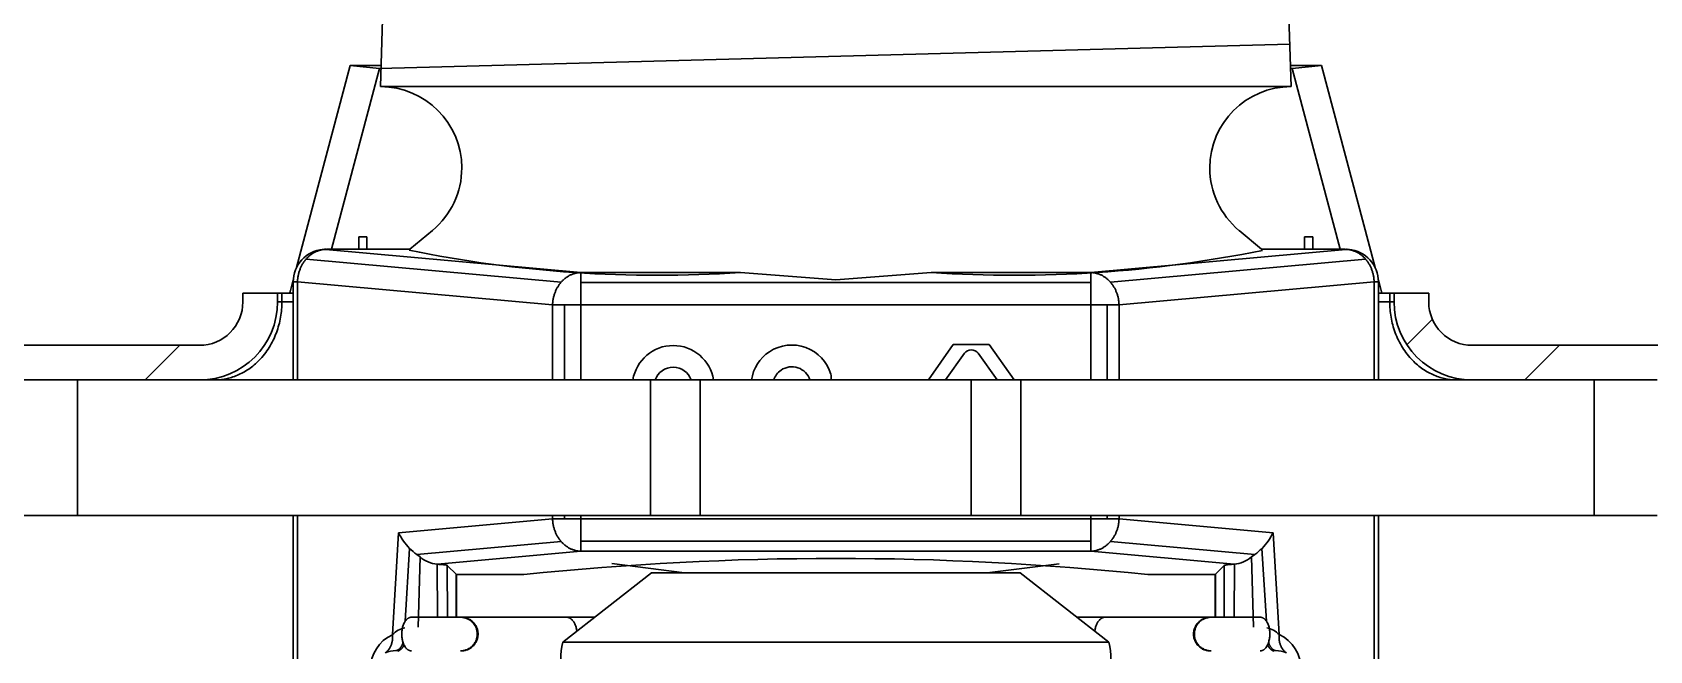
# Model space of a CAD drawing. Header units: centimetres. Extents: x 394264 to 551709, y 50011 to 59011.
# Drawn here: x 545195.2 to 545258.6, y 51711.9 to 51736.2 of the extents above; entities that cross this region are included whole.
import ezdxf

# ---------------------------------------------------------------- set-up
doc = ezdxf.new("R2010")
doc.units = ezdxf.units.CM
doc.layers.add('0-KRCN-YNG-DETAY-ÇERÇEVE', color=71, linetype='Continuous', lineweight=40)
doc.layers.add('T-DETAY', color=9, linetype='Continuous', lineweight=30)

# ---------------------------------------------------------------- blocks, each defined once
blk = doc.blocks.new('G$C7454597B')
at = {"layer": 'T-DETAY'}
for p, q in [((299.326, -787.689, 69118.556), (299.459, -783.427, 69118.556)), ((317.057, -783.427, 69118.556), (317.189, -787.689, 69118.556)), ((299.309, -787.334, 69118.556), (317.163, -786.854, 69118.556)), ((297.68, -791.234, 69118.556), (298.733, -787.276, 69118.556)), ((298.366, -790.879, 69118.556), (299.309, -787.334, 69118.556)), ((298.733, -787.276, 69118.556), (299.339, -787.276, 69118.556)), ((298.733, -787.276, 69118.556), (299.309, -787.334, 69118.556)), ((299.309, -787.334, 69118.556), (299.338, -787.334, 69118.556)), ((317.177, -787.276, 69118.556), (317.783, -787.276, 69118.556)), ((317.178, -787.334, 69118.556), (317.207, -787.334, 69118.556)), ((317.207, -787.334, 69118.556), (317.783, -787.276, 69118.556)), ((317.207, -787.334, 69118.556), (318.15, -790.879, 69118.556)), ((317.783, -787.276, 69118.556), (318.836, -791.234, 69118.556)), ((299.326, -787.689, 69118.556), (317.189, -787.689, 69118.556)), ((299.905, -790.879, 69118.556), (300.349, -790.508, 69118.556)), ((316.167, -790.508, 69118.556), (316.611, -790.879, 69118.556)), ((298.194, -790.882, 69118.556), (298.271, -790.879, 69118.556)), ((298.252, -790.881, 69118.556), (298.271, -790.879, 69118.556)), ((298.252, -790.881, 69118.556), (303.255, -791.335, 69118.556)), ((298.271, -790.879, 69118.556), (299.905, -790.879, 69118.556)), ((298.901, -790.879, 69118.556), (298.901, -790.636, 69118.556)), ((298.901, -790.636, 69118.556), (299.061, -790.636, 69118.556)), ((299.061, -790.879, 69118.556), (299.061, -790.636, 69118.556)), ((299.061, -790.636, 69118.556), (299.061, -790.636, 69118.556)), ((299.061, -790.879, 69118.556), (299.061, -790.636, 69118.556)), ((313.261, -791.335, 69118.556), (318.264, -790.881, 69118.556)), ((316.611, -790.879, 69118.556), (318.245, -790.879, 69118.556)), ((317.455, -790.879, 69118.556), (317.455, -790.636, 69118.556)), ((317.455, -790.879, 69118.556), (317.455, -790.636, 69118.556)), ((317.455, -790.636, 69118.556), (317.455, -790.636, 69118.556)), ((317.455, -790.636, 69118.556), (317.615, -790.636, 69118.556)), ((317.615, -790.879, 69118.556), (317.615, -790.636, 69118.556)), ((318.245, -790.879, 69118.556), (318.322, -790.882, 69118.556)), ((318.245, -790.879, 69118.556), (318.264, -790.881, 69118.556)), ((318.278, -790.88, 69118.556), (318.322, -790.882, 69118.556)), ((297.866, -791.073, 69118.556), (302.869, -791.527, 69118.556)), ((313.647, -791.527, 69118.556), (318.65, -791.073, 69118.556)), ((297.56, -791.685, 69118.556), (297.615, -791.479, 69118.556)), ((297.614, -793.443, 69118.556), (297.614, -791.518, 69118.556)), ((297.614, -791.518, 69118.556), (297.699, -791.518, 69118.556)), ((297.699, -791.518, 69118.556), (302.702, -791.972, 69118.556)), ((297.699, -793.443, 69118.556), (297.699, -791.518, 69118.556)), ((303.255, -791.335, 69118.556), (306.386, -791.335, 69118.556)), ((303.255, -791.533, 69118.556), (303.255, -791.335, 69118.556)), ((303.255, -791.533, 69118.556), (313.261, -791.533, 69118.556)), ((303.255, -791.972, 69118.556), (303.255, -791.533, 69118.556)), ((306.386, -791.335, 69118.556), (308.258, -791.482, 69118.556)), ((308.258, -791.482, 69118.556), (310.13, -791.335, 69118.556)), ((310.13, -791.335, 69118.556), (313.261, -791.335, 69118.556)), ((313.261, -791.533, 69118.556), (313.261, -791.335, 69118.556)), ((313.261, -791.972, 69118.556), (313.261, -791.533, 69118.556)), ((313.814, -791.972, 69118.556), (318.817, -791.518, 69118.556)), ((318.817, -791.518, 69118.556), (318.902, -791.518, 69118.556)), ((318.817, -793.443, 69118.556), (318.817, -791.518, 69118.556)), ((318.901, -791.479, 69118.556), (318.956, -791.685, 69118.556)), ((318.902, -793.443, 69118.556), (318.902, -791.518, 69118.556)), ((296.626, -791.912, 69118.556), (296.626, -791.742, 69118.556)), ((296.626, -791.742, 69118.556), (297.307, -791.742, 69118.556)), ((297.307, -791.742, 69118.556), (297.392, -791.742, 69118.556)), ((297.307, -791.912, 69118.556), (297.307, -791.742, 69118.556)), ((297.392, -791.912, 69118.556), (297.392, -791.742, 69118.556)), ((297.392, -791.742, 69118.556), (297.614, -791.742, 69118.556)), ((318.902, -791.742, 69118.556), (319.124, -791.742, 69118.556)), ((319.124, -791.742, 69118.556), (319.209, -791.742, 69118.556)), ((319.124, -791.912, 69118.556), (319.124, -791.742, 69118.556)), ((319.209, -791.742, 69118.556), (319.89, -791.742, 69118.556)), ((319.209, -791.912, 69118.556), (319.209, -791.742, 69118.556)), ((319.89, -791.912, 69118.556), (319.89, -791.742, 69118.556)), ((297.307, -791.912, 69118.556), (297.392, -791.912, 69118.556)), ((297.392, -791.912, 69118.556), (297.614, -791.912, 69118.556)), ((302.702, -791.972, 69118.556), (302.936, -791.972, 69118.556)), ((302.702, -793.443, 69118.556), (302.702, -791.972, 69118.556)), ((302.936, -791.972, 69118.556), (303.255, -791.972, 69118.556)), ((302.936, -793.443, 69118.556), (302.936, -791.972, 69118.556)), ((303.255, -791.972, 69118.556), (313.261, -791.972, 69118.556)), ((303.255, -793.443, 69118.556), (303.255, -791.972, 69118.556)), ((313.261, -791.972, 69118.556), (313.58, -791.972, 69118.556)), ((313.261, -793.443, 69118.556), (313.261, -791.972, 69118.556)), ((313.58, -791.972, 69118.556), (313.814, -791.972, 69118.556)), ((313.58, -793.443, 69118.556), (313.58, -791.972, 69118.556)), ((313.814, -793.443, 69118.556), (313.814, -791.972, 69118.556)), ((318.902, -791.912, 69118.556), (319.124, -791.912, 69118.556)), ((319.124, -791.912, 69118.556), (319.209, -791.912, 69118.556)), ((319.459, -792.751, 69118.556), (319.96, -792.251, 69118.556)), ((286.078, -792.763, 69118.556), (295.776, -792.763, 69118.556)), ((294.708, -793.443, 69118.556), (295.389, -792.763, 69118.556)), ((310.073, -793.443, 69118.556), (310.562, -792.745, 69118.556)), ((310.562, -792.745, 69118.556), (311.268, -792.745, 69118.556)), ((311.268, -792.745, 69118.556), (311.757, -793.443, 69118.556)), ((320.74, -792.763, 69118.556), (330.438, -792.763, 69118.556)), ((321.775, -793.443, 69118.556), (322.455, -792.763, 69118.556)), ((310.41, -793.443, 69118.556), (310.78, -792.915, 69118.556)), ((311.05, -792.915, 69118.556), (311.42, -793.443, 69118.556)), ((292.144, -793.443, 69118.556), (293.384, -793.443, 69118.556)), ((293.384, -796.102, 69118.556), (293.384, -793.443, 69118.556)), ((293.384, -793.443, 69118.556), (304.626, -793.443, 69118.556)), ((304.626, -796.102, 69118.556), (304.626, -793.443, 69118.556)), ((304.626, -793.443, 69118.556), (305.6, -793.443, 69118.556)), ((305.6, -793.443, 69118.556), (310.916, -793.443, 69118.556)), ((305.6, -796.102, 69118.556), (305.6, -793.443, 69118.556)), ((310.916, -796.102, 69118.556), (310.916, -793.443, 69118.556)), ((310.916, -793.443, 69118.556), (311.889, -793.443, 69118.556)), ((311.889, -796.102, 69118.556), (311.889, -793.443, 69118.556)), ((311.889, -793.443, 69118.556), (323.132, -793.443, 69118.556)), ((323.132, -796.102, 69118.556), (323.132, -793.443, 69118.556)), ((323.132, -793.443, 69118.556), (324.372, -793.443, 69118.556)), ((292.144, -796.102, 69118.556), (293.384, -796.102, 69118.556)), ((293.384, -796.102, 69118.556), (304.626, -796.102, 69118.556)), ((297.614, -810.168, 69118.556), (297.614, -796.102, 69118.556)), ((297.699, -810.202, 69118.556), (297.699, -796.102, 69118.556)), ((299.681, -796.44, 69118.556), (302.702, -796.165, 69118.556)), ((302.702, -796.165, 69118.556), (302.702, -796.102, 69118.556)), ((302.702, -796.165, 69118.556), (302.936, -796.165, 69118.556)), ((302.936, -796.165, 69118.556), (302.936, -796.102, 69118.556)), ((302.936, -796.165, 69118.556), (303.255, -796.165, 69118.556)), ((303.255, -796.165, 69118.556), (303.255, -796.102, 69118.556)), ((303.255, -796.605, 69118.556), (303.255, -796.165, 69118.556)), ((303.255, -796.165, 69118.556), (313.261, -796.165, 69118.556)), ((304.626, -796.102, 69118.556), (305.6, -796.102, 69118.556)), ((305.6, -796.102, 69118.556), (310.916, -796.102, 69118.556)), ((310.916, -796.102, 69118.556), (311.889, -796.102, 69118.556)), ((311.889, -796.102, 69118.556), (323.132, -796.102, 69118.556)), ((313.261, -796.165, 69118.556), (313.261, -796.102, 69118.556)), ((313.261, -796.605, 69118.556), (313.261, -796.165, 69118.556)), ((313.261, -796.165, 69118.556), (313.58, -796.165, 69118.556)), ((313.58, -796.165, 69118.556), (313.58, -796.102, 69118.556)), ((313.58, -796.165, 69118.556), (313.814, -796.165, 69118.556)), ((313.814, -796.165, 69118.556), (313.814, -796.102, 69118.556)), ((313.814, -796.165, 69118.556), (316.835, -796.44, 69118.556)), ((318.817, -810.202, 69118.556), (318.817, -796.102, 69118.556)), ((318.902, -810.168, 69118.556), (318.902, -796.102, 69118.556)), ((323.132, -796.102, 69118.556), (324.372, -796.102, 69118.556)), ((299.559, -798.439, 69118.556), (299.681, -796.44, 69118.556)), ((300.036, -796.867, 69118.556), (302.869, -796.61, 69118.556)), ((303.255, -796.803, 69118.556), (303.255, -796.605, 69118.556)), ((303.255, -796.605, 69118.556), (313.261, -796.605, 69118.556)), ((313.261, -796.803, 69118.556), (313.261, -796.605, 69118.556)), ((313.647, -796.61, 69118.556), (316.48, -796.867, 69118.556)), ((316.835, -796.44, 69118.556), (316.957, -798.439, 69118.556)), ((299.811, -798.176, 69118.556), (299.898, -796.747, 69118.556)), ((300.036, -796.867, 69118.556), (300.103, -796.914, 69118.556)), ((300.066, -798.292, 69118.556), (300.103, -796.914, 69118.556)), ((300.443, -797.058, 69118.556), (303.255, -796.803, 69118.556)), ((303.255, -796.803, 69118.556), (313.261, -796.803, 69118.556)), ((313.261, -796.803, 69118.556), (316.073, -797.058, 69118.556)), ((316.412, -796.914, 69118.556), (316.48, -796.867, 69118.556)), ((316.412, -796.914, 69118.556), (316.45, -798.29, 69118.556)), ((316.618, -796.747, 69118.556), (316.705, -798.176, 69118.556)), ((300.444, -798.098, 69118.556), (300.439, -797.058, 69118.556)), ((300.637, -797.08, 69118.556), (300.815, -797.258, 69118.556)), ((300.643, -798.098, 69118.556), (300.637, -797.08, 69118.556)), ((300.812, -798.098, 69118.556), (300.812, -797.258, 69118.556)), ((300.812, -797.258, 69118.556), (300.813, -797.258, 69118.556)), ((300.813, -797.258, 69118.556), (300.814, -797.258, 69118.556)), ((300.813, -798.098, 69118.556), (300.813, -797.258, 69118.556)), ((300.814, -797.258, 69118.556), (300.815, -797.258, 69118.556)), ((300.814, -798.098, 69118.556), (300.814, -797.258, 69118.556)), ((300.815, -798.098, 69118.556), (300.815, -797.258, 69118.556)), ((300.815, -797.258, 69118.556), (302.139, -797.258, 69118.556)), ((302.901, -798.588, 69118.556), (304.643, -797.227, 69118.556)), ((303.867, -797.046, 69118.556), (305.289, -797.227, 69118.556)), ((304.643, -797.227, 69118.556), (311.873, -797.227, 69118.556)), ((311.227, -797.227, 69118.556), (312.638, -797.048, 69118.556)), ((311.873, -797.227, 69118.556), (313.615, -798.588, 69118.556)), ((314.377, -797.258, 69118.556), (315.701, -797.258, 69118.556)), ((315.701, -797.258, 69118.556), (315.879, -797.08, 69118.556)), ((315.701, -797.258, 69118.556), (315.702, -797.258, 69118.556)), ((315.701, -798.098, 69118.556), (315.701, -797.258, 69118.556)), ((315.702, -797.258, 69118.556), (315.703, -797.258, 69118.556)), ((315.702, -798.098, 69118.556), (315.702, -797.258, 69118.556)), ((315.703, -797.258, 69118.556), (315.704, -797.258, 69118.556)), ((315.703, -798.098, 69118.556), (315.703, -797.258, 69118.556)), ((315.704, -798.098, 69118.556), (315.704, -797.258, 69118.556)), ((315.873, -798.098, 69118.556), (315.879, -797.08, 69118.556)), ((316.071, -798.098, 69118.556), (316.077, -797.058, 69118.556)), ((299.932, -798.098, 69118.556), (300.895, -798.098, 69118.556)), ((300.895, -798.098, 69118.556), (300.911, -798.098, 69118.556)), ((300.911, -798.098, 69118.556), (302.972, -798.098, 69118.556)), ((302.972, -798.098, 69118.556), (303.527, -798.098, 69118.556)), ((312.989, -798.098, 69118.556), (313.544, -798.098, 69118.556)), ((313.544, -798.098, 69118.556), (315.605, -798.098, 69118.556)), ((315.605, -798.098, 69118.556), (315.621, -798.098, 69118.556)), ((315.62, -798.098, 69118.556), (316.583, -798.098, 69118.556)), ((299.672, -798.753, 69118.556), (299.688, -798.768, 69118.556)), ((302.901, -798.588, 69118.556), (313.615, -798.588, 69118.556)), ((316.828, -798.768, 69118.556), (316.843, -798.753, 69118.556))]:
    blk.add_line(p, q, dxfattribs=at)
for centre, radius, start, end in [((299.326, -789.284, 69118.556), 1.595, 0, 90), ((317.189, -789.284, 69118.556), 1.595, 90, 180), ((299.326, -789.284, 69118.556), 1.595, 309.8886, 0), ((317.189, -789.284, 69118.556), 1.595, 180, 230.1114), ((298.252, -791.518, 69118.556), 0.638, 95.1867, 180), ((298.237, -791.359, 69118.556), 0.479, 89.3932, 90.6716), ((298.237, -791.36, 69118.556), 0.48, 88.2716, 89.3932), ((304.757, -766.958, 69118.556), 24.431, 258.5072, 273.8217), ((311.756, -766.825, 69118.556), 24.564, 266.2036, 281.4359), ((318.279, -791.36, 69118.556), 0.479, 89.97, 91.7284), ((318.264, -791.518, 69118.556), 0.638, 0, 84.8133), ((295.776, -791.912, 69118.556), 0.851, 270, 0), ((295.776, -791.912, 69118.556), 1.531, 270, 0), ((320.74, -791.912, 69118.556), 1.531, 180, 270), ((320.74, -791.912, 69118.556), 0.851, 180, 270), ((305.068, -793.567, 69118.556), 0.8, 90, 171.1135), ((305.068, -793.567, 69118.556), 0.8, 8.8865, 90), ((307.395, -793.557, 69118.556), 0.799, 16.481, 123.2295), ((307.395, -793.557, 69118.556), 0.799, 123.2295, 171.8153), ((310.915, -793.038, 69118.556), 0.183, 90, 137.8283), ((310.915, -793.038, 69118.556), 0.183, 42.1717, 90), ((305.068, -793.567, 69118.556), 0.374, 19.2701, 160.7299), ((307.395, -793.557, 69118.556), 0.373, 124.3825, 162.2662), ((307.395, -793.557, 69118.556), 0.373, 17.7338, 124.3825), ((307.957, -793.391, 69118.556), 0.213, 345.6987, 16.481), ((300.682, -795.963, 69118.556), 1.109, 205.4621, 224.9803), ((315.834, -795.963, 69118.556), 1.109, 315.0197, 334.5379), ((300.759, -795.898, 69118.556), 1.209, 224.5769, 233.2676), ((300.507, -796.433, 69118.556), 0.629, 230, 263.9119), ((316.009, -796.435, 69118.556), 0.627, 276.0344, 310.0538), ((315.757, -795.898, 69118.556), 1.209, 306.7324, 315.4231), ((308.258, -856.498, 69118.556), 59.554, 84.10261, 95.89739), ((299.877, -799.117, 69118.556), 0.748, 115.1392, 179.9184), ((299.909, -798.784, 69118.556), 0.491, 102.4418, 135.3728), ((316.608, -798.781, 69118.556), 0.488, 44.534, 77.6514), ((316.639, -799.116, 69118.556), 0.748, 0.0387, 64.9038), ((299.656, -799.408, 69118.556), 0.656, 92.24, 111.105), ((299.645, -799.301, 69118.556), 0.549, 87.1366, 91.5673), ((304.456, -798.942, 69118.556), 1.595, 167.1612, 216.2369), ((312.06, -798.942, 69118.556), 1.595, 323.7631, 12.8388), ((316.871, -799.301, 69118.556), 0.549, 88.4327, 92.8634), ((316.86, -799.408, 69118.556), 0.656, 68.895, 87.76)]:
    blk.add_arc(centre, radius, start, end, dxfattribs=at)
for points, weights in [([(298.252, -790.881, 69118.556), (298.027, -790.887, 69118.556), (297.866, -791.073, 69118.556)], [1, 0.926363538976, 1]), ([(318.65, -791.073, 69118.556), (318.489, -790.887, 69118.556), (318.264, -790.881, 69118.556)], [1, 0.926363538977, 1]), ([(297.866, -791.073, 69118.556), (297.705, -791.259, 69118.556), (297.699, -791.518, 69118.556)], [1, 0.926363538978, 1]), ([(318.817, -791.518, 69118.556), (318.811, -791.259, 69118.556), (318.65, -791.073, 69118.556)], [1, 0.926363538975, 1]), ([(302.869, -791.527, 69118.556), (302.708, -791.713, 69118.556), (302.702, -791.972, 69118.556)], [1, 0.926363538977, 1]), ([(303.255, -791.335, 69118.556), (303.03, -791.341, 69118.556), (302.869, -791.527, 69118.556)], [1, 0.926363538976, 1]), ([(313.647, -791.527, 69118.556), (313.486, -791.341, 69118.556), (313.261, -791.335, 69118.556)], [1, 0.926363538976, 1]), ([(313.814, -791.972, 69118.556), (313.808, -791.713, 69118.556), (313.647, -791.527, 69118.556)], [1, 0.926363538977, 1]), ([(297.56, -791.685, 69118.556), (297.553, -791.713, 69118.556), (297.547, -791.742, 69118.556)], [1, 0.999113559455, 1]), ([(318.969, -791.742, 69118.556), (318.963, -791.713, 69118.556), (318.956, -791.685, 69118.556)], [1, 0.999113559425, 1]), ([(296.066, -793.443, 69118.556), (297.392, -793.443, 69118.556), (297.392, -791.912, 69118.556)], [1, 0.707106781187, 1]), ([(319.124, -791.912, 69118.556), (319.124, -793.443, 69118.556), (320.45, -793.443, 69118.556)], [1, 0.707106781187, 1]), ([(302.702, -796.165, 69118.556), (302.708, -796.425, 69118.556), (302.869, -796.61, 69118.556)], [1, 0.926363538976, 1]), ([(313.647, -796.61, 69118.556), (313.808, -796.425, 69118.556), (313.814, -796.165, 69118.556)], [1, 0.926363538975, 1]), ([(302.869, -796.61, 69118.556), (303.03, -796.796, 69118.556), (303.255, -796.803, 69118.556)], [1, 0.926363538976, 1]), ([(313.261, -796.803, 69118.556), (313.486, -796.796, 69118.556), (313.647, -796.61, 69118.556)], [1, 0.926363538977, 1]), ([(300.637, -797.08, 69118.556), (300.624, -797.067, 69118.556), (300.441, -797.058, 69118.556)], [1, 0.929580792617, 1]), ([(303.178, -798.371, 69118.556), (303.148, -798.098, 69118.556), (302.972, -798.098, 69118.556)], [1, 0.765698216325, 1]), ([(313.544, -798.098, 69118.556), (313.368, -798.098, 69118.556), (313.338, -798.371, 69118.556)], [1, 0.765698216326, 1]), ([(299.42, -798.796, 69118.556), (299.588, -798.677, 69118.556), (299.559, -798.439, 69118.556)], [1, 0.866462864522, 1]), ([(316.957, -798.439, 69118.556), (316.927, -798.677, 69118.556), (317.096, -798.796, 69118.556)], [1, 0.866462864522, 1]), ([(299.63, -798.753, 69118.556), (299.72, -798.736, 69118.556), (299.77, -798.595, 69118.556)], [1, 0.920932086744, 1]), ([(299.672, -798.753, 69118.556), (299.738, -798.746, 69118.556), (299.788, -798.641, 69118.556)], [1, 0.939584793854, 1]), ([(316.727, -798.641, 69118.556), (316.778, -798.746, 69118.556), (316.843, -798.753, 69118.556)], [1, 0.939584793871, 1]), ([(316.746, -798.595, 69118.556), (316.796, -798.736, 69118.556), (316.886, -798.753, 69118.556)], [1, 0.920932086717, 1])]:
    blk.add_rational_spline(points, weights, degree=2, dxfattribs=at)
for points in [[(298.194, -790.882, 69118.556), (298.213, -790.881, 69118.556), (298.232, -790.88, 69118.556)], [(318.284, -790.88, 69118.556), (318.303, -790.881, 69118.556), (318.322, -790.882, 69118.556)], [(299.933, -798.098, 69118.556), (299.933, -798.098, 69118.556), (299.933, -798.098, 69118.556)], [(300.894, -798.098, 69118.556), (300.895, -798.098, 69118.556), (300.894, -798.098, 69118.556)], [(315.621, -798.098, 69118.556), (315.621, -798.098, 69118.556), (315.621, -798.098, 69118.556)], [(316.583, -798.098, 69118.556), (316.583, -798.098, 69118.556), (316.583, -798.098, 69118.556)]]:
    blk.add_open_spline(points, degree=2, dxfattribs=at)
blk.add_open_spline([(316.075, -797.058, 69118.556), (316.056, -797.059, 69118.556), (316.02, -797.061, 69118.556), (315.974, -797.064, 69118.556), (315.931, -797.068, 69118.556), (315.893, -797.074, 69118.556), (315.884, -797.078, 69118.556), (315.879, -797.08, 69118.556)], degree=3, knots=[0, 0, 0, 0, 0.154496, 0.321198, 0.499818, 0.711887, 1, 1, 1, 1], dxfattribs=at)
for points, weights in [([(299.933, -798.098, 69118.556), (299.744, -798.098, 69118.556), (299.744, -798.428, 69118.556), (299.744, -798.757, 69118.556), (299.932, -798.758, 69118.556)], [1, 0.707351606778, 1, 0.707351606778, 1]), ([(300.895, -798.758, 69118.556), (301.225, -798.757, 69118.556), (301.224, -798.428, 69118.556), (301.224, -798.098, 69118.556), (300.895, -798.098, 69118.556)], [1, 0.707351660179, 1, 0.707351660179, 1]), ([(300.911, -798.758, 69118.556), (301.24, -798.758, 69118.556), (301.24, -798.428, 69118.556), (301.24, -798.098, 69118.556), (300.911, -798.098, 69118.556)], [1, 0.707107057298, 1, 0.707107057298, 1]), ([(315.605, -798.098, 69118.556), (315.275, -798.098, 69118.556), (315.275, -798.428, 69118.556), (315.275, -798.758, 69118.556), (315.605, -798.758, 69118.556)], [1, 0.707107057298, 1, 0.707107057298, 1]), ([(315.621, -798.098, 69118.556), (315.292, -798.098, 69118.556), (315.291, -798.428, 69118.556), (315.291, -798.757, 69118.556), (315.621, -798.758, 69118.556)], [1, 0.707351660179, 1, 0.707351660179, 1]), ([(316.583, -798.758, 69118.556), (316.772, -798.757, 69118.556), (316.772, -798.428, 69118.556), (316.772, -798.098, 69118.556), (316.583, -798.098, 69118.556)], [1, 0.707351606778, 1, 0.707351606778, 1])]:
    blk.add_rational_spline(points, weights, degree=2, knots=[0, 0, 0, 0.5, 0.5, 1, 1, 1], dxfattribs=at)
blk = doc.blocks.new('*U239')
at = {"layer": '0-KRCN-YNG-DETAY-ÇERÇEVE', "xscale": 2, "yscale": 2, "zscale": 2}
blk.add_blockref('G$C7454597B', (0, 0), dxfattribs=at)

msp = doc.modelspace()

# ---------------------------------------------------------------- block references
at = {"layer": '0-KRCN-YNG-DETAY-ÇERÇEVE'}
msp.add_blockref('*U239', (544610.181, 53309.443), dxfattribs=at)

doc.saveas('drawing.dxf')
